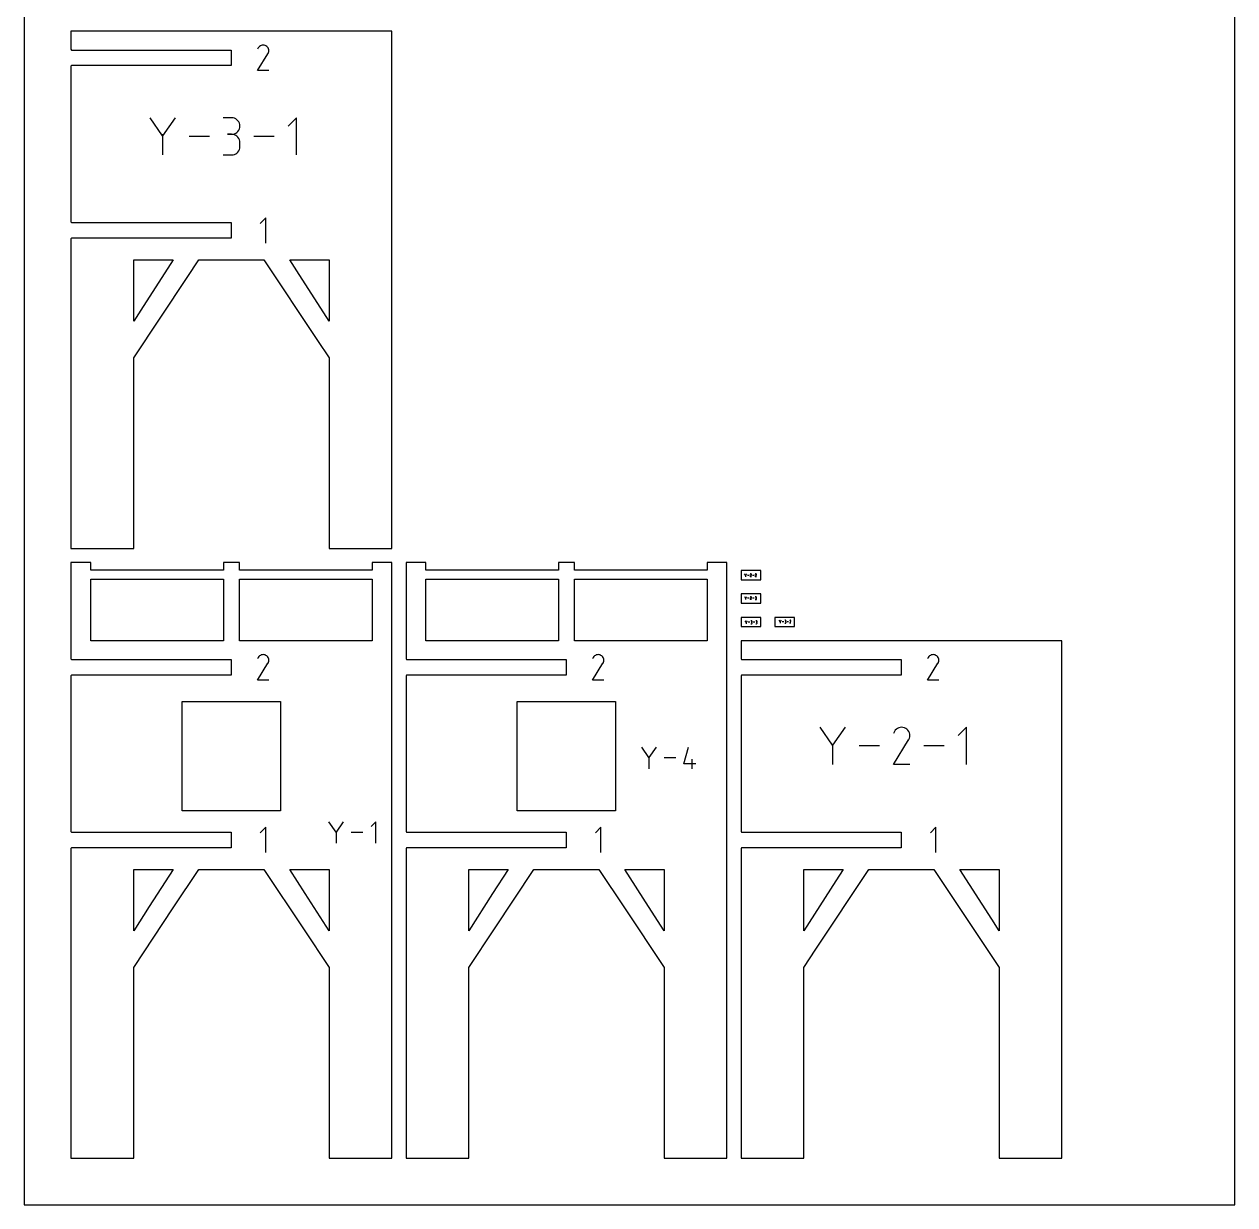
# Model space of a CAD drawing. Extents: x 0 to 305, y 0 to 610.
# Drawn here: x 0 to 305, y 0 to 297.5 of the extents above; entities that cross this region are included whole.
import ezdxf

# ---------------------------------------------------------------- set-up
doc = ezdxf.new("R2010")
doc.units = 0

msp = doc.modelspace()

# ---------------------------------------------------------------- linework, layer by layer
at = {"layer": 'annotation', "color": 1}
for p, q in [((58.779614, 285.797225), (61.406079, 290.025496)), ((58.970258, 291.485624), (58.783628, 291.127615)), ((59.118364, 291.69564), (58.970258, 291.485624)), ((59.296058, 291.870955), (59.118364, 291.69564)), ((59.497935, 292.010164), (59.296058, 291.870955)), ((59.718592, 292.111864), (59.497935, 292.010164)), ((59.952624, 292.174651), (59.718592, 292.111864)), ((60.194627, 292.197121), (59.952624, 292.174651)), ((60.439197, 292.17787), (60.194627, 292.197121)), ((60.680929, 292.115494), (60.439197, 292.17787)), ((60.914419, 292.008589), (60.680929, 292.115494)), ((61.123251, 291.860298), (60.914419, 292.008589)), ((60.914419, 292.008589), (60.914419, 292.008589)), ((61.297858, 291.68235), (61.123251, 291.860298)), ((61.436686, 291.480198), (61.297858, 291.68235)), ((61.406079, 290.025496), (61.409219, 290.029381)), ((61.406079, 290.025496), (61.406079, 290.025496)), ((61.409219, 290.029381), (61.41223, 290.033299)), ((61.41223, 290.033299), (61.415131, 290.037284)), ((61.415131, 290.037284), (61.417944, 290.041367)), ((61.417944, 290.041367), (61.420688, 290.045583)), ((61.420688, 290.045583), (61.423382, 290.049963)), ((61.423382, 290.049963), (61.426046, 290.054542)), ((61.426046, 290.054542), (61.4287, 290.059353)), ((61.4287, 290.059353), (61.431364, 290.064427)), ((61.431364, 290.064427), (61.53981, 290.29727)), ((61.431364, 290.064427), (61.431364, 290.064427)), ((61.538183, 291.259297), (61.436686, 291.480198)), ((61.600796, 291.025099), (61.538183, 291.259297)), ((61.53981, 290.29727), (61.603163, 290.538632)), ((61.622974, 290.78306), (61.600796, 291.025099)), ((61.603163, 290.538632), (61.622974, 290.78306)), ((61.622007, 285.797225), (58.779614, 285.797225)), ((34.870547, 269.366019), (31.740841, 273.892001)), ((37.999665, 273.892001), (34.870547, 269.366019)), ((52.250743, 273.880822), (50.167214, 273.880822)), ((52.625471, 273.847187), (52.250743, 273.880822)), ((52.978076, 273.750256), (52.625471, 273.847187)), ((53.302696, 273.595992), (52.978076, 273.750256)), ((53.593463, 273.390355), (53.302696, 273.595992)), ((53.844515, 273.139307), (53.593463, 273.390355)), ((54.049987, 272.848809), (53.844515, 273.139307)), ((54.204013, 272.524824), (54.049987, 272.848809)), ((54.30073, 272.173312), (54.204013, 272.524824)), ((54.334272, 271.800235), (54.30073, 272.173312)), ((54.30073, 271.425406), (54.334272, 271.800235)), ((54.334272, 271.800235), (54.334272, 271.800235)), ((68.587704, 273.891707), (66.501821, 271.805236)), ((68.587704, 264.509061), (68.587704, 273.891707)), ((34.870547, 269.730239), (34.870547, 264.508767)), ((46.649605, 269.200384), (41.519334, 269.200384)), ((52.250743, 269.713764), (51.207508, 269.713764)), ((51.207508, 269.713764), (52.250743, 269.713764)), ((52.250743, 269.713764), (52.625471, 269.747407)), ((52.625471, 269.680129), (52.250743, 269.713764)), ((52.250743, 269.713764), (52.250743, 269.713764)), ((52.625471, 269.747407), (52.978076, 269.844394)), ((52.978076, 269.583199), (52.625471, 269.680129)), ((52.978076, 269.844394), (53.302696, 269.998812)), ((53.302696, 269.428934), (52.978076, 269.583199)), ((53.302696, 269.998812), (53.593463, 270.204747)), ((53.593463, 269.223297), (53.302696, 269.428934)), ((53.593463, 270.204747), (53.844515, 270.456288)), ((53.844515, 268.972249), (53.593463, 269.223297)), ((53.844515, 270.456288), (54.049987, 270.74752)), ((54.049987, 268.681752), (53.844515, 268.972249)), ((54.049987, 270.74752), (54.204013, 271.07253)), ((54.204013, 268.357766), (54.049987, 268.681752)), ((54.204013, 271.07253), (54.30073, 271.425406)), ((62.983917, 269.200384), (57.853647, 269.200384)), ((53.844515, 265.250628), (54.049987, 265.541106)), ((54.049987, 265.541106), (54.204013, 265.865115)), ((54.30073, 268.006254), (54.204013, 268.357766)), ((54.204013, 265.865115), (54.30073, 266.21671)), ((54.334272, 267.633177), (54.30073, 268.006254)), ((54.30073, 266.21671), (54.334272, 266.589942)), ((54.334272, 266.589942), (54.334272, 267.633177)), ((54.334272, 267.633177), (54.334272, 267.633177)), ((50.167214, 264.509355), (52.250743, 264.509355)), ((52.250743, 264.509355), (52.625471, 264.542971)), ((52.250743, 264.509355), (52.250743, 264.509355)), ((52.625471, 264.542971), (52.978076, 264.639853)), ((52.978076, 264.639853), (53.302696, 264.794054)), ((53.302696, 264.794054), (53.593463, 264.999628)), ((53.593463, 264.999628), (53.844515, 265.250628)), ((60.912413, 248.700321), (59.489611, 247.277117)), ((60.912413, 242.300321), (60.912413, 248.700321)), ((181.754371, 158.596536), (181.515759, 158.941601)), ((181.992938, 158.941601), (181.754371, 158.596536)), ((181.754371, 158.624304), (181.754371, 158.226215)), ((182.920657, 158.226231), (183.214223, 158.698834)), ((182.941966, 158.862036), (182.921106, 158.82202)), ((182.95852, 158.88551), (182.941966, 158.862036)), ((182.978381, 158.905105), (182.95852, 158.88551)), ((183.000946, 158.920665), (182.978381, 158.905105)), ((183.025609, 158.932032), (183.000946, 158.920665)), ((183.051767, 158.93905), (183.025609, 158.932032)), ((183.078816, 158.941561), (183.051767, 158.93905)), ((183.106152, 158.939409), (183.078816, 158.941561)), ((183.133171, 158.932438), (183.106152, 158.939409)), ((183.159269, 158.920488), (183.133171, 158.932438)), ((183.182611, 158.903914), (183.159269, 158.920488)), ((183.159269, 158.920488), (183.159269, 158.920488)), ((183.202127, 158.884024), (183.182611, 158.903914)), ((183.217644, 158.861429), (183.202127, 158.884024)), ((183.214223, 158.698834), (183.214574, 158.699268)), ((183.214223, 158.698834), (183.214223, 158.698834)), ((183.214574, 158.699268), (183.21491, 158.699706)), ((183.21491, 158.699706), (183.215235, 158.700152)), ((183.215235, 158.700152), (183.215549, 158.700608)), ((183.215549, 158.700608), (183.215856, 158.701079)), ((183.215856, 158.701079), (183.216157, 158.701569)), ((183.216157, 158.701569), (183.216455, 158.702081)), ((183.216455, 158.702081), (183.216751, 158.702618)), ((183.216751, 158.702618), (183.217049, 158.703185)), ((183.217049, 158.703185), (183.22917, 158.729211)), ((183.217049, 158.703185), (183.217049, 158.703185)), ((183.228988, 158.836739), (183.217644, 158.861429)), ((183.235987, 158.810562), (183.228988, 158.836739)), ((183.22917, 158.729211), (183.236251, 158.756188)), ((183.238466, 158.783509), (183.235987, 158.810562)), ((183.236251, 158.756188), (183.238466, 158.783509)), ((184.166109, 158.226231), (184.459674, 158.698834)), ((184.187417, 158.862036), (184.166557, 158.82202)), ((184.203971, 158.88551), (184.187417, 158.862036)), ((184.223832, 158.905105), (184.203971, 158.88551)), ((184.246397, 158.920665), (184.223832, 158.905105)), ((184.27106, 158.932032), (184.246397, 158.920665)), ((184.297218, 158.93905), (184.27106, 158.932032)), ((184.324268, 158.941561), (184.297218, 158.93905)), ((184.351604, 158.939409), (184.324268, 158.941561)), ((184.378623, 158.932438), (184.351604, 158.939409)), ((184.40472, 158.920488), (184.378623, 158.932438)), ((184.428062, 158.903914), (184.40472, 158.920488)), ((184.40472, 158.920488), (184.40472, 158.920488)), ((184.447578, 158.884024), (184.428062, 158.903914)), ((184.463095, 158.861429), (184.447578, 158.884024)), ((184.459674, 158.698834), (184.460025, 158.699268)), ((184.459674, 158.698834), (184.459674, 158.698834)), ((184.460025, 158.699268), (184.460362, 158.699706)), ((184.460362, 158.699706), (184.460686, 158.700152)), ((184.460686, 158.700152), (184.461, 158.700608)), ((184.461, 158.700608), (184.461307, 158.701079)), ((184.461307, 158.701079), (184.461608, 158.701569)), ((184.461608, 158.701569), (184.461906, 158.702081)), ((184.461906, 158.702081), (184.462202, 158.702618)), ((184.462202, 158.702618), (184.4625, 158.703185)), ((184.4625, 158.703185), (184.474622, 158.729211)), ((184.4625, 158.703185), (184.4625, 158.703185)), ((184.47444, 158.836739), (184.463095, 158.861429)), ((184.481438, 158.810562), (184.47444, 158.836739)), ((184.474622, 158.729211), (184.481703, 158.756188)), ((184.483917, 158.783509), (184.481438, 158.810562)), ((184.481703, 158.756188), (184.483917, 158.783509)), ((182.652417, 158.583908), (182.261281, 158.583908)), ((183.238358, 158.226231), (182.920657, 158.226231)), ((183.897869, 158.583908), (183.506732, 158.583908)), ((184.483809, 158.226231), (184.166109, 158.226231)), ((181.754427, 152.837764), (181.515815, 153.18283)), ((181.992995, 153.18283), (181.754427, 152.837764)), ((181.754427, 152.865533), (181.754427, 152.467442)), ((182.652475, 152.825136), (182.261338, 152.825136)), ((182.920716, 152.467459), (183.214282, 152.940063)), ((182.942024, 153.103265), (182.921164, 153.063249)), ((182.958578, 153.126739), (182.942024, 153.103265)), ((182.97844, 153.146334), (182.958578, 153.126739)), ((183.001004, 153.161894), (182.97844, 153.146334)), ((183.025667, 153.173261), (183.001004, 153.161894)), ((183.051826, 153.180279), (183.025667, 153.173261)), ((183.078875, 153.18279), (183.051826, 153.180279)), ((183.106211, 153.180639), (183.078875, 153.18279)), ((183.13323, 153.173667), (183.106211, 153.180639)), ((183.159328, 153.161718), (183.13323, 153.173667)), ((183.182669, 153.145143), (183.159328, 153.161718)), ((183.159328, 153.161718), (183.159328, 153.161718)), ((183.202185, 153.125253), (183.182669, 153.145143)), ((183.217703, 153.102658), (183.202185, 153.125253)), ((183.214282, 152.940063), (183.214633, 152.940497)), ((183.214282, 152.940063), (183.214282, 152.940063)), ((183.214633, 152.940497), (183.214969, 152.940935)), ((183.214969, 152.940935), (183.215293, 152.94138)), ((183.215293, 152.94138), (183.215608, 152.941837)), ((183.215608, 152.941837), (183.215914, 152.942308)), ((183.215914, 152.942308), (183.216216, 152.942797)), ((183.216216, 152.942797), (183.216513, 152.943309)), ((183.216513, 152.943309), (183.21681, 152.943847)), ((183.21681, 152.943847), (183.217108, 152.944414)), ((183.217108, 152.944414), (183.229229, 152.97044)), ((183.217108, 152.944414), (183.217108, 152.944414)), ((183.229047, 153.077967), (183.217703, 153.102658)), ((183.236046, 153.051791), (183.229047, 153.077967)), ((183.229229, 152.97044), (183.23631, 152.997417)), ((183.238524, 153.024737), (183.236046, 153.051791)), ((183.23631, 152.997417), (183.238524, 153.024737)), ((183.897929, 152.825136), (183.506791, 152.825136)), ((184.324965, 153.181978), (184.166115, 153.181978)), ((184.324965, 152.864277), (184.245428, 152.864277)), ((184.245428, 152.864277), (184.324965, 152.864277)), ((184.353535, 153.179413), (184.324965, 153.181978)), ((184.324965, 152.864277), (184.353535, 152.866842)), ((184.353535, 152.861713), (184.324965, 152.864277)), ((184.324965, 152.864277), (184.324965, 152.864277)), ((184.380418, 153.172023), (184.353535, 153.179413)), ((184.353535, 152.866842), (184.380418, 152.874236)), ((184.380418, 152.854322), (184.353535, 152.861713)), ((184.405167, 153.160262), (184.380418, 153.172023)), ((184.380418, 152.874236), (184.405167, 152.886009)), ((184.405167, 152.842561), (184.380418, 152.854322)), ((184.427336, 153.144584), (184.405167, 153.160262)), ((184.405167, 152.886009), (184.427336, 152.90171)), ((184.427336, 152.826883), (184.405167, 152.842561)), ((184.405167, 152.489193), (184.427336, 152.504866)), ((184.446476, 153.125444), (184.427336, 153.144584)), ((184.427336, 152.90171), (184.446476, 152.920888)), ((184.446476, 152.807743), (184.427336, 152.826883)), ((184.427336, 152.504866), (184.446476, 152.524003)), ((184.462142, 153.103296), (184.446476, 153.125444)), ((184.446476, 152.920888), (184.462142, 152.943092)), ((184.462142, 152.785595), (184.446476, 152.807743)), ((184.446476, 152.524003), (184.462142, 152.546149)), ((184.473885, 153.078595), (184.462142, 153.103296)), ((184.462142, 152.943092), (184.473885, 152.967871)), ((184.473885, 152.760894), (184.462142, 152.785595)), ((184.462142, 152.546149), (184.473885, 152.570852)), ((184.481259, 153.051795), (184.473885, 153.078595)), ((184.473885, 152.967871), (184.481259, 152.994774)), ((184.481259, 152.734095), (184.473885, 152.760894)), ((184.473885, 152.570852), (184.481259, 152.597658)), ((184.483816, 153.023352), (184.481259, 153.051795)), ((184.481259, 152.994774), (184.483816, 153.023352)), ((184.483816, 152.705651), (184.481259, 152.734095)), ((184.481259, 152.597658), (184.483816, 152.626113)), ((184.483816, 153.023352), (184.483816, 153.023352)), ((184.483816, 152.626113), (184.483816, 152.705651)), ((184.483816, 152.705651), (184.483816, 152.705651)), ((183.238416, 152.467459), (182.920716, 152.467459)), ((184.166115, 152.467487), (184.324965, 152.467487)), ((184.324965, 152.467487), (184.353535, 152.47005)), ((184.324965, 152.467487), (184.324965, 152.467487)), ((184.353535, 152.47005), (184.380418, 152.477436)), ((184.380418, 152.477436), (184.405167, 152.489193)), ((181.909721, 146.768514), (181.671108, 147.11358)), ((182.148288, 147.11358), (181.909721, 146.768514)), ((181.909721, 146.796283), (181.909721, 146.398192)), ((182.807769, 146.755886), (182.416631, 146.755886)), ((183.234805, 147.112728), (183.075955, 147.112728)), ((183.234805, 146.795027), (183.155268, 146.795027)), ((183.155268, 146.795027), (183.234805, 146.795027)), ((183.263375, 147.110163), (183.234805, 147.112728)), ((183.234805, 146.795027), (183.263375, 146.797592)), ((183.263375, 146.792462), (183.234805, 146.795027)), ((183.234805, 146.795027), (183.234805, 146.795027)), ((183.234805, 146.398237), (183.263375, 146.4008)), ((183.290258, 147.102773), (183.263375, 147.110163)), ((183.263375, 146.797592), (183.290258, 146.804986)), ((183.290258, 146.785072), (183.263375, 146.792462)), ((183.263375, 146.4008), (183.290258, 146.408186)), ((183.315007, 147.091012), (183.290258, 147.102773)), ((183.290258, 146.804986), (183.315007, 146.816759)), ((183.315007, 146.773311), (183.290258, 146.785072)), ((183.290258, 146.408186), (183.315007, 146.419943)), ((183.337176, 147.075334), (183.315007, 147.091012)), ((183.315007, 146.816759), (183.337176, 146.83246)), ((183.337176, 146.757633), (183.315007, 146.773311)), ((183.315007, 146.419943), (183.337176, 146.435616)), ((183.356316, 147.056194), (183.337176, 147.075334)), ((183.337176, 146.83246), (183.356316, 146.851638)), ((183.356316, 146.738493), (183.337176, 146.757633)), ((183.337176, 146.435616), (183.356316, 146.454753)), ((183.371982, 147.034046), (183.356316, 147.056194)), ((183.356316, 146.851638), (183.371982, 146.873841)), ((183.371982, 146.716345), (183.356316, 146.738493)), ((183.356316, 146.454753), (183.371982, 146.476899)), ((183.383725, 147.009345), (183.371982, 147.034046)), ((183.371982, 146.873841), (183.383725, 146.898621)), ((183.383725, 146.691644), (183.371982, 146.716345)), ((183.371982, 146.476899), (183.383725, 146.501602)), ((183.391099, 146.982545), (183.383725, 147.009345)), ((183.383725, 146.898621), (183.391099, 146.925524)), ((183.391099, 146.664844), (183.383725, 146.691644)), ((183.383725, 146.501602), (183.391099, 146.528408)), ((183.393656, 146.954102), (183.391099, 146.982545)), ((183.391099, 146.925524), (183.393656, 146.954102)), ((183.393656, 146.636401), (183.391099, 146.664844)), ((183.391099, 146.528408), (183.393656, 146.556863)), ((183.393656, 146.954102), (183.393656, 146.954102)), ((183.393656, 146.556863), (183.393656, 146.636401)), ((183.393656, 146.636401), (183.393656, 146.636401)), ((184.053114, 146.755886), (183.661977, 146.755886)), ((184.480151, 147.112728), (184.3213, 147.112728)), ((184.480151, 146.795027), (184.400614, 146.795027)), ((184.400614, 146.795027), (184.480151, 146.795027)), ((184.508721, 147.110163), (184.480151, 147.112728)), ((184.480151, 146.795027), (184.508721, 146.797592)), ((184.508721, 146.792462), (184.480151, 146.795027)), ((184.480151, 146.795027), (184.480151, 146.795027)), ((184.480151, 146.398237), (184.508721, 146.4008)), ((184.535604, 147.102773), (184.508721, 147.110163)), ((184.508721, 146.797592), (184.535604, 146.804986)), ((184.535604, 146.785072), (184.508721, 146.792462)), ((184.508721, 146.4008), (184.535604, 146.408186)), ((184.560353, 147.091012), (184.535604, 147.102773)), ((184.535604, 146.804986), (184.560353, 146.816759)), ((184.560353, 146.773311), (184.535604, 146.785072)), ((184.535604, 146.408186), (184.560353, 146.419943)), ((184.582521, 147.075334), (184.560353, 147.091012)), ((184.560353, 146.816759), (184.582521, 146.83246)), ((184.582521, 146.757633), (184.560353, 146.773311)), ((184.560353, 146.419943), (184.582521, 146.435616)), ((184.601662, 147.056194), (184.582521, 147.075334)), ((184.582521, 146.83246), (184.601662, 146.851638)), ((184.601662, 146.738493), (184.582521, 146.757633)), ((184.582521, 146.435616), (184.601662, 146.454753)), ((184.617327, 147.034046), (184.601662, 147.056194)), ((184.601662, 146.851638), (184.617327, 146.873841)), ((184.617327, 146.716345), (184.601662, 146.738493)), ((184.601662, 146.454753), (184.617327, 146.476899)), ((184.62907, 147.009345), (184.617327, 147.034046)), ((184.617327, 146.873841), (184.62907, 146.898621)), ((184.62907, 146.691644), (184.617327, 146.716345)), ((184.617327, 146.476899), (184.62907, 146.501602)), ((184.636444, 146.982545), (184.62907, 147.009345)), ((184.62907, 146.898621), (184.636444, 146.925524)), ((184.636444, 146.664844), (184.62907, 146.691644)), ((184.62907, 146.501602), (184.636444, 146.528408)), ((184.639001, 146.954102), (184.636444, 146.982545)), ((184.636444, 146.925524), (184.639001, 146.954102)), ((184.639001, 146.636401), (184.636444, 146.664844)), ((184.636444, 146.528408), (184.639001, 146.556863)), ((184.639001, 146.954102), (184.639001, 146.954102)), ((184.639001, 146.556863), (184.639001, 146.636401)), ((184.639001, 146.636401), (184.639001, 146.636401)), ((190.451827, 146.923754), (190.213216, 147.268819)), ((190.690394, 147.268819), (190.451827, 146.923754)), ((190.451827, 146.951522), (190.451827, 146.553432)), ((191.349874, 146.911125), (190.958737, 146.911125)), ((191.77691, 147.267966), (191.61806, 147.267966)), ((191.61806, 146.553477), (191.77691, 146.553477)), ((191.77691, 146.950266), (191.697372, 146.950266)), ((191.697372, 146.950266), (191.77691, 146.950266)), ((191.805479, 147.265402), (191.77691, 147.267966)), ((191.77691, 146.950266), (191.805479, 146.952831)), ((191.805479, 146.947702), (191.77691, 146.950266)), ((191.77691, 146.950266), (191.77691, 146.950266)), ((191.77691, 146.553477), (191.805479, 146.55604)), ((191.77691, 146.553477), (191.77691, 146.553477)), ((191.832362, 147.258012), (191.805479, 147.265402)), ((191.805479, 146.952831), (191.832362, 146.960225)), ((191.832362, 146.940312), (191.805479, 146.947702)), ((191.805479, 146.55604), (191.832362, 146.563426)), ((191.857112, 147.246251), (191.832362, 147.258012)), ((191.832362, 146.960225), (191.857112, 146.971998)), ((191.857112, 146.92855), (191.832362, 146.940312)), ((191.832362, 146.563426), (191.857112, 146.575183)), ((191.87928, 147.230573), (191.857112, 147.246251)), ((191.857112, 146.971998), (191.87928, 146.987699)), ((191.87928, 146.912872), (191.857112, 146.92855)), ((191.857112, 146.575183), (191.87928, 146.590856)), ((191.89842, 147.211433), (191.87928, 147.230573)), ((191.87928, 146.987699), (191.89842, 147.006877)), ((191.89842, 146.893732), (191.87928, 146.912872)), ((191.87928, 146.590856), (191.89842, 146.609992)), ((191.914086, 147.189285), (191.89842, 147.211433)), ((191.89842, 147.006877), (191.914086, 147.02908)), ((191.914086, 146.871584), (191.89842, 146.893732)), ((191.89842, 146.609992), (191.914086, 146.632139)), ((191.925829, 147.164584), (191.914086, 147.189285)), ((191.914086, 147.02908), (191.925829, 147.05386)), ((191.925829, 146.846883), (191.914086, 146.871584)), ((191.914086, 146.632139), (191.925829, 146.656841)), ((191.933203, 147.137784), (191.925829, 147.164584)), ((191.925829, 147.05386), (191.933203, 147.080763)), ((191.933203, 146.820084), (191.925829, 146.846883)), ((191.925829, 146.656841), (191.933203, 146.683647)), ((191.93576, 147.10934), (191.933203, 147.137784)), ((191.933203, 147.080763), (191.93576, 147.10934)), ((191.93576, 146.79164), (191.933203, 146.820084)), ((191.933203, 146.683647), (191.93576, 146.712103)), ((191.93576, 147.10934), (191.93576, 147.10934)), ((191.93576, 146.712103), (191.93576, 146.79164)), ((191.93576, 146.79164), (191.93576, 146.79164)), ((192.595217, 146.911125), (192.20408, 146.911125)), ((192.863457, 146.553449), (193.157022, 147.026052)), ((193.181157, 146.553449), (192.863457, 146.553449)), ((192.884765, 147.189253), (192.863905, 147.149238)), ((192.90132, 147.212727), (192.884765, 147.189253)), ((192.921181, 147.232322), (192.90132, 147.212727)), ((192.943745, 147.247882), (192.921181, 147.232322)), ((192.968408, 147.259249), (192.943745, 147.247882)), ((192.994567, 147.266267), (192.968408, 147.259249)), ((193.021616, 147.268779), (192.994567, 147.266267)), ((193.048952, 147.266627), (193.021616, 147.268779)), ((193.075971, 147.259655), (193.048952, 147.266627)), ((193.102069, 147.247706), (193.075971, 147.259655)), ((193.12541, 147.231131), (193.102069, 147.247706)), ((193.102069, 147.247706), (193.102069, 147.247706)), ((193.144926, 147.211242), (193.12541, 147.231131)), ((193.160443, 147.188647), (193.144926, 147.211242)), ((193.157022, 147.026052), (193.157373, 147.026486)), ((193.157022, 147.026052), (193.157022, 147.026052)), ((193.157373, 147.026486), (193.15771, 147.026924)), ((193.15771, 147.026924), (193.158034, 147.027369)), ((193.158034, 147.027369), (193.158349, 147.027826)), ((193.158349, 147.027826), (193.158655, 147.028297)), ((193.158655, 147.028297), (193.158956, 147.028786)), ((193.158956, 147.028786), (193.159254, 147.029298)), ((193.159254, 147.029298), (193.159551, 147.029836)), ((193.159551, 147.029836), (193.159849, 147.030403)), ((193.159849, 147.030403), (193.17197, 147.056428)), ((193.159849, 147.030403), (193.159849, 147.030403)), ((193.171788, 147.163956), (193.160443, 147.188647)), ((193.178786, 147.137779), (193.171788, 147.163956)), ((193.17197, 147.056428), (193.179051, 147.083406)), ((193.181265, 147.110726), (193.178786, 147.137779)), ((193.179051, 147.083406), (193.181265, 147.110726)), ((183.075955, 146.398237), (183.234805, 146.398237)), ((183.234805, 146.398237), (183.234805, 146.398237)), ((184.3213, 146.398237), (184.480151, 146.398237)), ((184.480151, 146.398237), (184.480151, 146.398237)), ((58.970258, 137.910616), (58.783628, 137.552608)), ((59.118364, 138.120633), (58.970258, 137.910616)), ((59.296058, 138.295947), (59.118364, 138.120633)), ((59.497935, 138.435157), (59.296058, 138.295947)), ((59.718592, 138.536857), (59.497935, 138.435157)), ((59.952624, 138.599644), (59.718592, 138.536857)), ((60.194627, 138.622114), (59.952624, 138.599644)), ((60.439197, 138.602863), (60.194627, 138.622114)), ((60.680929, 138.540486), (60.439197, 138.602863)), ((60.914419, 138.433581), (60.680929, 138.540486)), ((61.123251, 138.28529), (60.914419, 138.433581)), ((60.914419, 138.433581), (60.914419, 138.433581)), ((61.297858, 138.107342), (61.123251, 138.28529)), ((61.436686, 137.90519), (61.297858, 138.107342)), ((61.538183, 137.684289), (61.436686, 137.90519)), ((61.600796, 137.450092), (61.538183, 137.684289)), ((61.622974, 137.208052), (61.600796, 137.450092)), ((143.373485, 137.910616), (143.186855, 137.552608)), ((143.521591, 138.120633), (143.373485, 137.910616)), ((143.699285, 138.295947), (143.521591, 138.120633)), ((143.901162, 138.435157), (143.699285, 138.295947)), ((144.121819, 138.536857), (143.901162, 138.435157)), ((144.355851, 138.599644), (144.121819, 138.536857)), ((144.597854, 138.622114), (144.355851, 138.599644)), ((144.842424, 138.602863), (144.597854, 138.622114)), ((145.084156, 138.540486), (144.842424, 138.602863)), ((145.317647, 138.433581), (145.084156, 138.540486)), ((145.526479, 138.28529), (145.317647, 138.433581)), ((145.317647, 138.433581), (145.317647, 138.433581)), ((145.701085, 138.107342), (145.526479, 138.28529)), ((145.839913, 137.90519), (145.701085, 138.107342)), ((145.94141, 137.684289), (145.839913, 137.90519)), ((146.004024, 137.450092), (145.94141, 137.684289)), ((146.026201, 137.208052), (146.004024, 137.450092)), ((227.776712, 137.910616), (227.590083, 137.552608)), ((227.924818, 138.120633), (227.776712, 137.910616)), ((228.102512, 138.295947), (227.924818, 138.120633)), ((228.30439, 138.435157), (228.102512, 138.295947)), ((228.525047, 138.536857), (228.30439, 138.435157)), ((228.759079, 138.599644), (228.525047, 138.536857)), ((229.001082, 138.622114), (228.759079, 138.599644)), ((229.245651, 138.602863), (229.001082, 138.622114)), ((229.487384, 138.540486), (229.245651, 138.602863)), ((229.720874, 138.433581), (229.487384, 138.540486)), ((229.929706, 138.28529), (229.720874, 138.433581)), ((229.720874, 138.433581), (229.720874, 138.433581)), ((230.104312, 138.107342), (229.929706, 138.28529)), ((230.24314, 137.90519), (230.104312, 138.107342)), ((230.344637, 137.684289), (230.24314, 137.90519)), ((230.407251, 137.450092), (230.344637, 137.684289)), ((230.429428, 137.208052), (230.407251, 137.450092)), ((58.779614, 132.222218), (61.406079, 136.450488)), ((61.406079, 136.450488), (61.409219, 136.454374)), ((61.406079, 136.450488), (61.406079, 136.450488)), ((61.409219, 136.454374), (61.412229, 136.458292)), ((61.412229, 136.458292), (61.415131, 136.462276)), ((61.415131, 136.462276), (61.417944, 136.46636)), ((61.417944, 136.46636), (61.420688, 136.470575)), ((61.420688, 136.470575), (61.423382, 136.474956)), ((61.423382, 136.474956), (61.426046, 136.479535)), ((61.426046, 136.479535), (61.4287, 136.484345)), ((61.4287, 136.484345), (61.431364, 136.48942)), ((61.431364, 136.48942), (61.53981, 136.722263)), ((61.431364, 136.48942), (61.431364, 136.48942)), ((61.53981, 136.722263), (61.603163, 136.963625)), ((61.603163, 136.963625), (61.622974, 137.208052)), ((143.182842, 132.222218), (145.809306, 136.450488)), ((145.809306, 136.450488), (145.812446, 136.454374)), ((145.809306, 136.450488), (145.809306, 136.450488)), ((145.812446, 136.454374), (145.815457, 136.458292)), ((145.815457, 136.458292), (145.818359, 136.462276)), ((145.818359, 136.462276), (145.821172, 136.46636)), ((145.821172, 136.46636), (145.823915, 136.470575)), ((145.823915, 136.470575), (145.826609, 136.474956)), ((145.826609, 136.474956), (145.829273, 136.479535)), ((145.829273, 136.479535), (145.831927, 136.484345)), ((145.831927, 136.484345), (145.834591, 136.48942)), ((145.834591, 136.48942), (145.943037, 136.722263)), ((145.834591, 136.48942), (145.834591, 136.48942)), ((145.943037, 136.722263), (146.00639, 136.963625)), ((146.00639, 136.963625), (146.026201, 137.208052)), ((227.586069, 132.222218), (230.212533, 136.450488)), ((230.212533, 136.450488), (230.215673, 136.454374)), ((230.212533, 136.450488), (230.212533, 136.450488)), ((230.215673, 136.454374), (230.218684, 136.458292)), ((230.218684, 136.458292), (230.221586, 136.462276)), ((230.221586, 136.462276), (230.224399, 136.46636)), ((230.224399, 136.46636), (230.227142, 136.470575)), ((230.227142, 136.470575), (230.229836, 136.474956)), ((230.229836, 136.474956), (230.2325, 136.479535)), ((230.2325, 136.479535), (230.235154, 136.484345)), ((230.235154, 136.484345), (230.237819, 136.48942)), ((230.237819, 136.48942), (230.346265, 136.722263)), ((230.237819, 136.48942), (230.237819, 136.48942)), ((230.346265, 136.722263), (230.409617, 136.963625)), ((230.409617, 136.963625), (230.429428, 137.208052)), ((61.622007, 132.222218), (58.779614, 132.222218)), ((146.025235, 132.222218), (143.182842, 132.222218)), ((230.428462, 132.222218), (227.586069, 132.222218)), ((203.676294, 115.791011), (200.546587, 120.316994)), ((206.805411, 120.316994), (203.676294, 115.791011)), ((219.25316, 119.273388), (218.979553, 118.748534)), ((219.470288, 119.58128), (219.25316, 119.273388)), ((219.730794, 119.838298), (219.470288, 119.58128)), ((220.026755, 120.042385), (219.730794, 119.838298)), ((220.350246, 120.191481), (220.026755, 120.042385)), ((220.693346, 120.283529), (220.350246, 120.191481)), ((221.048132, 120.316471), (220.693346, 120.283529)), ((221.406681, 120.288248), (221.048132, 120.316471)), ((221.761069, 120.196802), (221.406681, 120.288248)), ((222.103375, 120.040075), (221.761069, 120.196802)), ((222.409531, 119.822675), (222.103375, 120.040075)), ((222.103375, 120.040075), (222.103375, 120.040075)), ((222.665511, 119.561796), (222.409531, 119.822675)), ((222.869038, 119.265434), (222.665511, 119.561796)), ((223.017836, 118.941584), (222.869038, 119.265434)), ((237.394866, 120.3167), (235.308984, 118.230229)), ((237.394866, 110.934053), (237.394866, 120.3167)), ((203.676294, 116.155232), (203.676294, 110.933759)), ((218.973669, 110.933977), (222.824167, 117.132784)), ((222.824167, 117.132784), (222.82877, 117.13848)), ((222.824167, 117.132784), (222.824167, 117.132784)), ((222.82877, 117.13848), (222.833184, 117.144225)), ((222.833184, 117.144225), (222.837438, 117.150066)), ((222.837438, 117.150066), (222.841562, 117.156052)), ((222.841562, 117.156052), (222.845584, 117.162233)), ((222.845584, 117.162233), (222.849533, 117.168655)), ((222.849533, 117.168655), (222.853439, 117.175368)), ((222.853439, 117.175368), (222.85733, 117.18242)), ((222.85733, 117.18242), (222.861236, 117.189859)), ((222.861236, 117.189859), (223.020222, 117.531216)), ((222.861236, 117.189859), (222.861236, 117.189859)), ((223.10963, 118.598242), (223.017836, 118.941584)), ((223.020222, 117.531216), (223.113099, 117.885062)), ((223.142143, 118.243402), (223.10963, 118.598242)), ((223.113099, 117.885062), (223.142143, 118.243402)), ((157.387007, 112.666671), (155.585585, 115.271773)), ((159.18809, 115.271773), (157.387007, 112.666671)), ((157.387007, 112.876312), (157.387007, 109.870894)), ((166.191587, 111.071672), (167.389149, 115.271603)), ((215.455351, 115.625377), (210.325081, 115.625377)), ((231.79108, 115.625377), (226.66081, 115.625377)), ((164.166893, 112.571333), (161.21397, 112.571333)), ((169.190232, 111.071672), (166.191587, 111.071672)), ((168.291384, 109.871063), (168.291384, 112.269572)), ((223.140727, 110.933977), (218.973669, 110.933977)), ((60.912413, 95.125313), (59.489611, 93.70211)), ((60.912413, 88.725313), (60.912413, 95.125313)), ((78.570766, 93.914795), (76.769344, 96.519897)), ((80.371849, 96.519897), (78.570766, 93.914795)), ((88.576125, 96.519727), (87.375516, 95.318779)), ((88.576125, 91.119187), (88.576125, 96.519727)), ((145.31564, 95.125313), (143.892838, 93.70211)), ((145.31564, 88.725313), (145.31564, 95.125313)), ((229.718867, 95.125313), (228.296065, 93.70211)), ((229.718867, 88.725313), (229.718867, 95.125313)), ((78.570766, 94.124436), (78.570766, 91.119018)), ((85.350652, 93.819457), (82.397729, 93.819457))]:
    msp.add_line(p, q, dxfattribs=at)
at = {"layer": 'boundary', "color": 5}
for p, q in [((12.674504, 295.664008), (11.7875, 295.664008)), ((11.7875, 295.664008), (11.7875, 292.941955)), ((11.7875, 292.941955), (11.7875, 291.147277)), ((16.754654, 295.664008), (12.674504, 295.664008)), ((18.688354, 295.664008), (16.754654, 295.664008)), ((27.583228, 295.664008), (18.688354, 295.664008)), ((29.353897, 295.664008), (27.583228, 295.664008)), ((37.498841, 295.664008), (29.353897, 295.664008)), ((37.916116, 295.664008), (37.498841, 295.664008)), ((39.835549, 295.664008), (37.916116, 295.664008)), ((40.582887, 295.664008), (39.835549, 295.664008)), ((44.020581, 295.664008), (40.582887, 295.664008)), ((45.123217, 295.664008), (44.020581, 295.664008)), ((50.195261, 295.664008), (45.123217, 295.664008)), ((50.911824, 295.664008), (50.195261, 295.664008)), ((54.207958, 295.664008), (50.911824, 295.664008)), ((55.310594, 295.664008), (54.207958, 295.664008)), ((60.382638, 295.664008), (55.310594, 295.664008)), ((61.129975, 295.664008), (60.382638, 295.664008)), ((64.56767, 295.664008), (61.129975, 295.664008)), ((64.984946, 295.664008), (64.56767, 295.664008)), ((66.90438, 295.664008), (64.984946, 295.664008)), ((68.675049, 295.664008), (66.90438, 295.664008)), ((76.81999, 295.664008), (68.675049, 295.664008)), ((78.75369, 295.664008), (76.81999, 295.664008)), ((87.648564, 295.664008), (78.75369, 295.664008)), ((88.53557, 295.664008), (87.648564, 295.664008)), ((92.615727, 295.664008), (88.53557, 295.664008)), ((92.615727, 283.142772), (92.615727, 295.664008)), ((11.7875, 291.147277), (11.9325, 290.947277)), ((11.9325, 290.947277), (52.151614, 290.947277)), ((52.151614, 290.947277), (52.151614, 287.047277)), ((11.9325, 287.047277), (11.7875, 286.847277)), ((11.7875, 286.847277), (11.7875, 280.420719)), ((52.151614, 287.047277), (11.9325, 287.047277)), ((92.615727, 280.420719), (92.615727, 283.142772)), ((11.7875, 280.420719), (11.7875, 275.490777)), ((92.615727, 257.74336), (92.615727, 280.420719)), ((11.7875, 275.490777), (11.7875, 252.813419)), ((92.615727, 252.813419), (92.615727, 257.74336)), ((11.7875, 252.813419), (11.7875, 250.182104)), ((11.7875, 250.182104), (11.7875, 247.650321)), ((92.615727, 240.70957), (92.615727, 252.813419)), ((11.7875, 247.650321), (11.9325, 247.450321)), ((11.9325, 247.450321), (52.151614, 247.450321)), ((52.151614, 247.450321), (52.151614, 243.550321)), ((11.9325, 243.550321), (11.7875, 243.350321)), ((11.7875, 243.350321), (11.7875, 238.078255)), ((52.151614, 243.550321), (11.9325, 243.550321)), ((11.7875, 238.078255), (11.7875, 235.320553)), ((41.085299, 233.665112), (44.020581, 238.078256)), ((44.020581, 238.078256), (49.092625, 238.078256)), ((49.092625, 238.078256), (50.195261, 238.078256)), ((50.195261, 238.078256), (53.491395, 238.078256)), ((53.491395, 238.078256), (54.207958, 238.078255)), ((54.207958, 238.078255), (59.280001, 238.078255)), ((59.280001, 238.078255), (60.382638, 238.078255)), ((60.382638, 238.078255), (73.884709, 217.778136)), ((92.615727, 238.078255), (92.615727, 240.70957)), ((92.615727, 225.393031), (92.615727, 238.078255)), ((11.7875, 235.320553), (11.7875, 222.635322)), ((27.583228, 213.364989), (41.085299, 233.665112)), ((92.615727, 222.635327), (92.615727, 225.393031)), ((11.7875, 222.635322), (11.7875, 221.8076)), ((11.7875, 221.8076), (11.7875, 218.000148)), ((92.615727, 218.827883), (92.615727, 222.635327)), ((11.7875, 218.000148), (11.7875, 217.17243)), ((11.7875, 217.17243), (11.7875, 213.364989)), ((73.884709, 217.778136), (76.81999, 213.364995)), ((92.615727, 218.000163), (92.615727, 218.827883)), ((92.615727, 214.192712), (92.615727, 218.000163)), ((92.615727, 213.364995), (92.615727, 214.192712)), ((11.7875, 213.364989), (11.7875, 204.793001)), ((27.583228, 173.934495), (27.583228, 213.364989)), ((76.81999, 213.364995), (76.819991, 204.793006)), ((92.615727, 173.934496), (92.615727, 213.364995)), ((11.7875, 204.793001), (11.7875, 165.362508)), ((76.819991, 204.793006), (76.819991, 165.362508)), ((27.583228, 165.362507), (27.583228, 173.934495)), ((92.615727, 165.362507), (92.615727, 173.934496)), ((11.7875, 165.362508), (15.86765, 165.362508)), ((15.86765, 165.362508), (16.754654, 165.362508)), ((16.754654, 165.362508), (25.649528, 165.362508)), ((25.649528, 165.362508), (27.583228, 165.362507)), ((76.819991, 165.362508), (85.714864, 165.362508)), ((85.714864, 165.362508), (87.648564, 165.362508)), ((87.648564, 165.362508), (91.728722, 165.362508)), ((91.728722, 165.362508), (92.615727, 165.362507)), ((13.741649, 161.787507), (11.7875, 161.787507)), ((11.7875, 161.787507), (11.7875, 161.055888)), ((16.754654, 161.787508), (13.741649, 161.787507)), ((16.754654, 160.65946), (16.754654, 161.787508)), ((51.773913, 161.787507), (50.195261, 161.787507)), ((50.195261, 161.787507), (50.195261, 161.055888)), ((54.207958, 161.787507), (51.773913, 161.787507)), ((54.207958, 160.65946), (54.207958, 161.787507)), ((89.602717, 161.787507), (87.648564, 161.787507)), ((87.648564, 161.787507), (87.648564, 161.055888)), ((92.615727, 161.787507), (89.602717, 161.787507)), ((92.615727, 160.659459), (92.615727, 161.787507)), ((99.203732, 161.787507), (96.190727, 161.787507)), ((96.190727, 161.787507), (96.190727, 160.65946)), ((101.157881, 161.787508), (99.203732, 161.787507)), ((101.157881, 161.055888), (101.157881, 161.787508)), ((134.598497, 161.787507), (134.598496, 160.65946)), ((137.032533, 161.787507), (134.598497, 161.787507)), ((138.611185, 161.787507), (137.032533, 161.787507)), ((138.611185, 161.055888), (138.611185, 161.787507)), ((172.051792, 161.787507), (172.051791, 160.65946)), ((175.064802, 161.787507), (172.051792, 161.787507)), ((177.018955, 161.787507), (175.064802, 161.787507)), ((177.018954, 161.055888), (177.018955, 161.787507)), ((11.7875, 161.055888), (11.7875, 159.92784)), ((11.7875, 159.92784), (11.7875, 159.00764)), ((11.7875, 159.00764), (11.7875, 157.588829)), ((16.754654, 159.92784), (16.754654, 160.65946)), ((29.910665, 159.92784), (16.754654, 159.92784)), ((50.195261, 159.92784), (29.910665, 159.92784)), ((50.195261, 161.055888), (50.195261, 159.92784)), ((54.207958, 159.92784), (54.207958, 160.65946)), ((67.363968, 159.92784), (54.207958, 159.92784)), ((87.648564, 159.92784), (67.363968, 159.92784)), ((87.648564, 161.055888), (87.648564, 159.92784)), ((92.615727, 159.92784), (92.615727, 160.659459)), ((92.615727, 158.50903), (92.615727, 159.92784)), ((96.190727, 160.65946), (96.190727, 159.92784)), ((96.190727, 159.92784), (96.190727, 158.50903)), ((101.157881, 159.92784), (101.157881, 161.055888)), ((121.442485, 159.92784), (101.157881, 159.92784)), ((134.598496, 159.92784), (121.442485, 159.92784)), ((134.598496, 160.65946), (134.598496, 159.92784)), ((138.611185, 159.92784), (138.611185, 161.055888)), ((158.895781, 159.92784), (138.611185, 159.92784)), ((172.051792, 159.92784), (158.895781, 159.92784)), ((172.051791, 160.65946), (172.051792, 159.92784)), ((177.018954, 159.92784), (177.018954, 161.055888)), ((177.018954, 159.00764), (177.018954, 159.92784)), ((177.018955, 157.58883), (177.018954, 159.00764)), ((184.250377, 159.831033), (180.593955, 159.831032)), ((180.593955, 159.831032), (180.593955, 159.213815)), ((180.593955, 159.213815), (180.593955, 157.492022)), ((185.561109, 159.831033), (184.250377, 159.831033)), ((185.561109, 158.10924), (185.561109, 159.831033)), ((11.7875, 157.588829), (11.7875, 151.490976)), ((92.615727, 157.58883), (92.615727, 158.50903)), ((92.615727, 148.186854), (92.615727, 157.58883)), ((96.190727, 158.50903), (96.190728, 157.588829)), ((96.190728, 157.588829), (96.190728, 148.186854)), ((177.018954, 151.490976), (177.018955, 157.58883)), ((180.593955, 157.492022), (181.904687, 157.492022)), ((181.904687, 157.492022), (185.561108, 157.492022)), ((185.561108, 157.492022), (185.561109, 158.10924)), ((184.250383, 153.917022), (180.593955, 153.917022)), ((180.593955, 153.917022), (180.593955, 153.299804)), ((180.593955, 153.299804), (180.593955, 151.578011)), ((185.561118, 153.917022), (184.250383, 153.917022)), ((185.561117, 152.195229), (185.561118, 153.917022)), ((11.7875, 151.490976), (11.7875, 142.089)), ((177.018955, 142.089), (177.018954, 151.490976)), ((180.593955, 151.578011), (181.904689, 151.578011)), ((181.904689, 151.578011), (185.561117, 151.578011)), ((185.561117, 151.578011), (185.561117, 152.195229)), ((92.615727, 142.089), (92.615727, 148.186854)), ((96.190728, 148.186854), (96.190728, 142.089)), ((181.915695, 148.003011), (180.593955, 148.003011)), ((180.593955, 148.003011), (180.593955, 146.286401)), ((185.561118, 148.003011), (181.915695, 148.003011)), ((185.561118, 147.380611), (185.561118, 148.003011)), ((185.561118, 145.664001), (185.561118, 147.380611)), ((190.457856, 148.003011), (189.136118, 148.003011)), ((189.136118, 148.003011), (189.136118, 146.286401)), ((194.103272, 148.003011), (190.457856, 148.003011)), ((194.103272, 147.38061), (194.103272, 148.003011)), ((194.103272, 145.664001), (194.103272, 147.38061)), ((180.593955, 146.286401), (180.593955, 145.664001)), ((180.593955, 145.664001), (184.239377, 145.664001)), ((184.239377, 145.664001), (185.561118, 145.664001)), ((189.136118, 146.286401), (189.136118, 145.664001)), ((189.136118, 145.664001), (192.781533, 145.664001)), ((192.781533, 145.664001), (194.103272, 145.664001)), ((11.7875, 142.089), (11.7875, 137.57227)), ((92.615727, 132.842639), (92.615727, 142.089)), ((96.190728, 142.089), (96.190728, 137.57227)), ((177.018954, 136.092074), (177.018955, 142.089)), ((184.640128, 142.089001), (180.593955, 142.089001)), ((180.593955, 142.089001), (180.593955, 137.57227)), ((185.561109, 142.089), (184.640128, 142.089001)), ((194.381912, 142.089), (185.561109, 142.089)), ((196.389682, 142.089001), (194.381912, 142.089)), ((204.466801, 142.089001), (196.389682, 142.089001)), ((206.305296, 142.089), (204.466801, 142.089001)), ((208.208745, 142.089), (206.305296, 142.089)), ((208.642004, 142.089), (208.208745, 142.089)), ((212.051071, 142.089), (208.642004, 142.089)), ((212.827035, 142.089), (212.051071, 142.089)), ((217.856843, 142.089), (212.827035, 142.089)), ((219.001716, 142.089001), (217.856843, 142.089)), ((222.270402, 142.089001), (219.001716, 142.089001)), ((223.014412, 142.089001), (222.270402, 142.089001)), ((228.04422, 142.089), (223.014412, 142.089001)), ((229.189092, 142.089), (228.04422, 142.089)), ((232.598161, 142.089), (229.189092, 142.089)), ((233.374125, 142.089), (232.598161, 142.089)), ((235.277576, 142.089), (233.374125, 142.089)), ((235.710835, 142.089), (235.277576, 142.089)), ((243.787951, 142.089), (235.710835, 142.089)), ((245.626445, 142.089), (243.787951, 142.089)), ((254.447249, 142.089), (245.626445, 142.089)), ((256.455019, 142.089), (254.447249, 142.089)), ((260.5012, 142.089), (256.455019, 142.089)), ((261.422182, 142.089), (260.5012, 142.089)), ((261.422182, 139.26268), (261.422182, 142.089)), ((11.7875, 137.57227), (11.9325, 137.37227)), ((11.9325, 137.37227), (52.151614, 137.37227)), ((52.151614, 137.37227), (52.151614, 133.47227)), ((96.190728, 137.57227), (96.335727, 137.37227)), ((96.335727, 137.37227), (136.554841, 137.37227)), ((136.554841, 137.37227), (136.554841, 133.47227)), ((180.593955, 137.57227), (180.738955, 137.37227)), ((180.738955, 137.37227), (220.958068, 137.37227)), ((220.958068, 137.37227), (220.958068, 133.47227)), ((261.422182, 126.845711), (261.422182, 139.26268)), ((177.018954, 126.845712), (177.018954, 136.092074)), ((11.9325, 133.47227), (11.7875, 133.27227)), ((11.7875, 133.27227), (11.7875, 126.845711)), ((52.151614, 133.47227), (11.9325, 133.47227)), ((92.615727, 126.845712), (92.615727, 132.842639)), ((96.335727, 133.47227), (96.190727, 133.27227)), ((96.190727, 133.27227), (96.190727, 132.842638)), ((96.190727, 132.842638), (96.190727, 126.845711)), ((136.554841, 133.47227), (96.335727, 133.47227)), ((180.738955, 133.47227), (180.593955, 133.27227)), ((180.593955, 133.27227), (180.593955, 129.672032)), ((220.958068, 133.47227), (180.738955, 133.47227)), ((180.593955, 129.672032), (180.593955, 126.845711)), ((11.7875, 126.845711), (11.7875, 115.984607)), ((92.615727, 110.099516), (92.615727, 126.845712)), ((96.190727, 126.845711), (96.190727, 110.099516)), ((177.018954, 115.984607), (177.018954, 126.845712)), ((180.593955, 126.845711), (180.593955, 104.357194)), ((261.422182, 121.726929), (261.422182, 126.845711)), ((261.422182, 99.238411), (261.422182, 121.726929)), ((11.7875, 115.984607), (11.7875, 99.238412)), ((177.018954, 99.238412), (177.018954, 115.984607)), ((92.615727, 99.238412), (92.615727, 110.099516)), ((96.190727, 110.099516), (96.190727, 99.238412)), ((180.593955, 104.357194), (180.593955, 99.238411)), ((11.7875, 99.238412), (11.7875, 94.075313)), ((92.615727, 90.300271), (92.615727, 99.238412)), ((96.190727, 99.238412), (96.190728, 94.075313)), ((177.018954, 93.441388), (177.018954, 99.238412)), ((180.593955, 99.238411), (180.593955, 94.075313)), ((261.422182, 96.506305), (261.422182, 99.238411)), ((261.422182, 84.503248), (261.422182, 96.506305)), ((11.7875, 94.075313), (11.9325, 93.875313)), ((11.9325, 93.875313), (52.151614, 93.875313)), ((52.151614, 93.875313), (52.151614, 89.975313)), ((96.190728, 94.075313), (96.335728, 93.875313)), ((96.335728, 93.875313), (136.554841, 93.875313)), ((136.554841, 93.875313), (136.554841, 89.975313)), ((177.018954, 84.503248), (177.018954, 93.441388)), ((180.593955, 94.075313), (180.738955, 93.875313)), ((180.738955, 93.875313), (220.958068, 93.875313)), ((220.958068, 93.875313), (220.958068, 89.975313)), ((11.9325, 89.975313), (11.7875, 89.775313)), ((11.7875, 89.775313), (11.7875, 84.503248)), ((52.151614, 89.975313), (11.9325, 89.975313)), ((92.615727, 84.503248), (92.615727, 90.300271)), ((96.335727, 89.975313), (96.190727, 89.775313)), ((96.190727, 89.775313), (96.190727, 84.503248)), ((136.554841, 89.975313), (96.335727, 89.975313)), ((180.738955, 89.975313), (180.593955, 89.775313)), ((180.593955, 89.775313), (180.593955, 87.235355)), ((220.958068, 89.975313), (180.738955, 89.975313)), ((180.593955, 87.235355), (180.593955, 84.503248)), ((11.7875, 84.503248), (11.7875, 78.427777)), ((37.553892, 74.780697), (44.020581, 84.503248)), ((44.020581, 84.503248), (47.766062, 84.503248)), ((47.766062, 84.503248), (50.195269, 84.503248)), ((50.195269, 84.503248), (52.629306, 84.503248)), ((52.629306, 84.503248), (54.207958, 84.503248)), ((54.207958, 84.503248), (57.953439, 84.503248)), ((57.953439, 84.503248), (60.382645, 84.503248)), ((60.382645, 84.503248), (70.353302, 69.512536)), ((92.615727, 75.135783), (92.615727, 84.503248)), ((96.190727, 84.503248), (96.190727, 75.135788)), ((118.453144, 69.512532), (128.423808, 84.503248)), ((128.423808, 84.503248), (130.853015, 84.503248)), ((130.853015, 84.503248), (134.598488, 84.503248)), ((134.598488, 84.503248), (136.17714, 84.503248)), ((136.17714, 84.503248), (138.611185, 84.503248)), ((138.611185, 84.503248), (141.040392, 84.503248)), ((141.040392, 84.503248), (144.785865, 84.503248)), ((144.785865, 84.503248), (151.252554, 74.780699)), ((177.018954, 78.427777), (177.018954, 84.503248)), ((180.593955, 84.503248), (180.593955, 71.92365)), ((199.437399, 64.372169), (212.827035, 84.503248)), ((212.827035, 84.503248), (213.971908, 84.503248)), ((213.971908, 84.503248), (219.001716, 84.503248)), ((219.001716, 84.503248), (219.745726, 84.503248)), ((219.745726, 84.503248), (223.014413, 84.503248)), ((223.014413, 84.503248), (224.159285, 84.503248)), ((224.159285, 84.503248), (229.189092, 84.503248)), ((229.189092, 84.503248), (232.236809, 79.92106)), ((261.422182, 81.63991), (261.422182, 84.503248)), ((232.236809, 79.92106), (245.626445, 59.789986)), ((261.422182, 69.060312), (261.422182, 81.63991)), ((11.7875, 78.427777), (11.7875, 69.060312)), ((177.018955, 69.060318), (177.018954, 78.427777)), ((27.583228, 59.789981), (37.553892, 74.780697)), ((92.615727, 69.060312), (92.615727, 75.135783)), ((96.190727, 75.135788), (96.190727, 69.060321)), ((151.252554, 74.780699), (161.223218, 59.789987)), ((180.593955, 71.92365), (180.593955, 69.060313)), ((11.7875, 69.060312), (11.7875, 67.23677)), ((11.7875, 67.23677), (11.7875, 64.425141)), ((70.353302, 69.512536), (76.81999, 59.789985)), ((92.615727, 66.248683), (92.615727, 69.060312)), ((96.190727, 69.060321), (96.190728, 66.248687)), ((111.986455, 59.789981), (118.453144, 69.512532)), ((177.018955, 67.236775), (177.018955, 69.060318)), ((177.018955, 64.425152), (177.018955, 67.236775)), ((180.593955, 69.060313), (180.593955, 65.284567)), ((261.422182, 68.200886), (261.422182, 69.060312)), ((261.422182, 64.425141), (261.422182, 68.200886)), ((11.7875, 64.425141), (11.7875, 62.601603)), ((92.615727, 64.425141), (92.615727, 66.248683)), ((92.615727, 61.613523), (92.615727, 64.425141)), ((96.190728, 66.248687), (96.190727, 64.425141)), ((96.190727, 64.425141), (96.190727, 61.613519)), ((177.018955, 62.601616), (177.018955, 64.425152)), ((180.593955, 65.284567), (180.593955, 64.425141)), ((180.593955, 64.425141), (180.593955, 60.649405)), ((196.389682, 59.789981), (199.437399, 64.372169)), ((261.422182, 63.565717), (261.422182, 64.425141)), ((11.7875, 62.601603), (11.7875, 59.789982)), ((92.615727, 59.789985), (92.615727, 61.613523)), ((96.190727, 61.613519), (96.190727, 59.789982)), ((177.018955, 59.789987), (177.018955, 62.601616)), ((261.422182, 59.789986), (261.422182, 63.565717)), ((11.7875, 59.789982), (11.7875, 40.905122)), ((27.583228, 30.67236), (27.583228, 59.789981)), ((76.81999, 59.789985), (76.819991, 40.905125)), ((92.615727, 30.67236), (92.615727, 59.789985)), ((96.190727, 59.789982), (96.190727, 30.67236)), ((111.986455, 40.905122), (111.986455, 59.789981)), ((161.223218, 59.789987), (161.223218, 30.672362)), ((177.018955, 40.905125), (177.018955, 59.789987)), ((180.593955, 60.649405), (180.593955, 59.789981)), ((180.593955, 59.789981), (180.593955, 20.687837)), ((196.389682, 50.889645), (196.389682, 59.789981)), ((245.626445, 59.789986), (245.626445, 20.687837)), ((261.422182, 50.88965), (261.422182, 59.789986)), ((196.389683, 11.7875), (196.389682, 50.889645)), ((261.422182, 11.7875), (261.422182, 50.88965)), ((11.7875, 40.905122), (11.7875, 11.7875)), ((76.819991, 40.905125), (76.819991, 11.7875)), ((111.986455, 11.7875), (111.986455, 40.905122)), ((177.018954, 11.7875), (177.018955, 40.905125)), ((27.583228, 11.7875), (27.583228, 30.67236)), ((92.615727, 11.7875), (92.615727, 30.67236)), ((96.190727, 30.67236), (96.190728, 11.7875)), ((161.223218, 30.672362), (161.223218, 11.7875)), ((180.593955, 20.687837), (180.593955, 11.7875)), ((245.626445, 20.687837), (245.626445, 11.7875)), ((11.7875, 11.7875), (14.800505, 11.7875)), ((14.800505, 11.7875), (16.754654, 11.7875)), ((16.754654, 11.7875), (23.323113, 11.7875)), ((23.323113, 11.7875), (27.583228, 11.7875)), ((76.819991, 11.7875), (83.388449, 11.7875)), ((83.388449, 11.7875), (87.648564, 11.7875)), ((87.648564, 11.7875), (90.661574, 11.7875)), ((90.661574, 11.7875), (92.615727, 11.7875)), ((96.190728, 11.7875), (98.144877, 11.7875)), ((98.144877, 11.7875), (101.157881, 11.7875)), ((101.157881, 11.7875), (105.417996, 11.7875)), ((105.417996, 11.7875), (111.986455, 11.7875)), ((161.223218, 11.7875), (165.483333, 11.7875)), ((165.483333, 11.7875), (172.051792, 11.7875)), ((172.051792, 11.7875), (174.005944, 11.7875)), ((174.005944, 11.7875), (177.018954, 11.7875)), ((180.593955, 11.7875), (181.514935, 11.7875)), ((181.514935, 11.7875), (185.561109, 11.7875)), ((185.561109, 11.7875), (187.568879, 11.7875)), ((187.568879, 11.7875), (196.389683, 11.7875)), ((245.626445, 11.7875), (247.634215, 11.7875)), ((247.634215, 11.7875), (256.455019, 11.7875)), ((256.455019, 11.7875), (257.376001, 11.7875)), ((257.376001, 11.7875), (261.422182, 11.7875))]:
    msp.add_line(p, q, dxfattribs=at)
at = {"layer": 'frame', "color": 5}
for p, q in [((0, 610), (0, 0)), ((305, 0), (305, 610)), ((0, 0), (305, 0))]:
    msp.add_line(p, q, dxfattribs=at)
at = {"layer": 'hole', "color": 5}
for p, q in [((27.583228, 225.393024), (27.583228, 238.078256)), ((27.583228, 238.078256), (35.728172, 238.078256)), ((37.498841, 238.078255), (29.353897, 225.393024)), ((35.728172, 238.078256), (37.498841, 238.078255)), ((68.675049, 235.320551), (66.90438, 238.078255)), ((66.90438, 238.078255), (75.049322, 238.078255)), ((75.049322, 238.078255), (76.81999, 238.078255)), ((76.81999, 238.078255), (76.819991, 235.320551)), ((76.819991, 222.63532), (68.675049, 235.320551)), ((76.819991, 235.320551), (76.819991, 222.63532)), ((29.353897, 225.393024), (27.583228, 222.635321)), ((27.583228, 222.635321), (27.583228, 225.393024)), ((16.754654, 148.186854), (16.754654, 157.58883)), ((16.754654, 157.58883), (37.03925, 157.588829)), ((37.03925, 157.588829), (50.195261, 157.58883)), ((50.195261, 157.58883), (50.195261, 151.490976)), ((54.207958, 148.186854), (54.207957, 157.58883)), ((54.207957, 157.58883), (74.492554, 157.588829)), ((74.492554, 157.588829), (87.648564, 157.588829)), ((87.648564, 157.588829), (87.648564, 151.490976)), ((101.157881, 151.490976), (101.157881, 157.58883)), ((101.157881, 157.58883), (114.313892, 157.588829)), ((114.313892, 157.588829), (134.598497, 157.58883)), ((134.598497, 157.58883), (134.598496, 148.186854)), ((138.611185, 151.490976), (138.611185, 157.588829)), ((138.611185, 157.588829), (151.767196, 157.588829)), ((151.767196, 157.588829), (172.051792, 157.588829)), ((172.051792, 157.588829), (172.051791, 148.186854)), ((50.195261, 151.490976), (50.195261, 142.089001)), ((87.648564, 151.490976), (87.648564, 142.089)), ((101.157882, 142.089), (101.157881, 151.490976)), ((138.611185, 142.089), (138.611185, 151.490976)), ((16.754654, 142.089), (16.754654, 148.186854)), ((54.207958, 142.089), (54.207958, 148.186854)), ((134.598496, 148.186854), (134.598497, 142.089001)), ((172.051791, 148.186854), (172.051792, 142.089)), ((21.014769, 142.089), (16.754654, 142.089)), ((27.583228, 142.089), (21.014769, 142.089)), ((31.484171, 142.089001), (27.583228, 142.089)), ((37.498841, 142.089), (31.484171, 142.089001)), ((38.418135, 142.089), (37.498841, 142.089)), ((39.83555, 142.089001), (38.418135, 142.089)), ((41.482, 142.089), (39.83555, 142.089001)), ((44.020581, 142.089001), (41.482, 142.089)), ((46.449788, 142.089), (44.020581, 142.089001)), ((50.195261, 142.089001), (46.449788, 142.089)), ((56.637164, 142.089001), (54.207958, 142.089)), ((60.382637, 142.089), (56.637164, 142.089001)), ((62.029089, 142.089), (60.382637, 142.089)), ((64.56767, 142.089001), (62.029089, 142.089)), ((65.486965, 142.089), (64.56767, 142.089001)), ((66.90438, 142.089), (65.486965, 142.089)), ((70.805322, 142.089), (66.90438, 142.089)), ((76.81999, 142.089), (70.805322, 142.089)), ((81.080106, 142.089), (76.81999, 142.089)), ((87.648564, 142.089), (81.080106, 142.089)), ((107.72634, 142.089), (101.157882, 142.089)), ((111.986455, 142.089), (107.72634, 142.089)), ((118.001125, 142.089001), (111.986455, 142.089)), ((121.902068, 142.089), (118.001125, 142.089001)), ((123.319482, 142.089), (121.902068, 142.089)), ((124.238777, 142.089001), (123.319482, 142.089)), ((126.777357, 142.089), (124.238777, 142.089001)), ((128.423808, 142.089001), (126.777357, 142.089)), ((132.16929, 142.089), (128.423808, 142.089001)), ((134.598497, 142.089001), (132.16929, 142.089)), ((142.356666, 142.089), (138.611185, 142.089)), ((144.785872, 142.089), (142.356666, 142.089)), ((147.324446, 142.089), (144.785872, 142.089)), ((148.970897, 142.089), (147.324446, 142.089)), ((150.38832, 142.089), (148.970897, 142.089)), ((151.307615, 142.089), (150.38832, 142.089)), ((157.322275, 142.089), (151.307615, 142.089)), ((161.223218, 142.089), (157.322275, 142.089)), ((167.791677, 142.089), (161.223218, 142.089)), ((172.051792, 142.089), (167.791677, 142.089)), ((39.83555, 122.806175), (39.83555, 126.845711)), ((39.83555, 126.845711), (43.408221, 126.845711)), ((43.408221, 126.845711), (44.02058, 126.845712)), ((44.02058, 126.845712), (49.291774, 126.845712)), ((49.291774, 126.845712), (50.195261, 126.845712)), ((50.195261, 126.845712), (53.620815, 126.845712)), ((53.620815, 126.845712), (54.207958, 126.845711)), ((54.207958, 126.845711), (59.47915, 126.845712)), ((59.47915, 126.845712), (60.382638, 126.845711)), ((60.382638, 126.845711), (63.95531, 126.845711)), ((63.95531, 126.845711), (64.56767, 126.845711)), ((64.56767, 126.845711), (64.56767, 103.277948)), ((124.238777, 103.277948), (124.238777, 126.845711)), ((124.238777, 126.845711), (124.851136, 126.845711)), ((124.851136, 126.845711), (128.423808, 126.845712)), ((128.423808, 126.845712), (129.327297, 126.845712)), ((129.327297, 126.845712), (134.598502, 126.845712)), ((134.598502, 126.845712), (135.185643, 126.845712)), ((135.185643, 126.845712), (138.611185, 126.845711)), ((138.611185, 126.845711), (139.514672, 126.845712)), ((139.514672, 126.845712), (144.785865, 126.845711)), ((144.785865, 126.845711), (145.398224, 126.845711)), ((145.398224, 126.845711), (148.970897, 126.845711)), ((148.970897, 126.845711), (148.970897, 122.806175)), ((39.83555, 99.238411), (39.83555, 122.806175)), ((148.970897, 122.806175), (148.970898, 99.238411)), ((64.56767, 103.277948), (64.56767, 99.238411)), ((124.238777, 99.238411), (124.238777, 103.277948)), ((40.447909, 99.238412), (39.83555, 99.238411)), ((44.020581, 99.238411), (40.447909, 99.238412)), ((44.92407, 99.238412), (44.020581, 99.238411)), ((50.195275, 99.238411), (44.92407, 99.238412)), ((50.782416, 99.238411), (50.195275, 99.238411)), ((54.207958, 99.238412), (50.782416, 99.238411)), ((55.111445, 99.238412), (54.207958, 99.238412)), ((60.382638, 99.238412), (55.111445, 99.238412)), ((60.994997, 99.238412), (60.382638, 99.238412)), ((64.56767, 99.238411), (60.994997, 99.238412)), ((127.811449, 99.238412), (124.238777, 99.238411)), ((128.423808, 99.238411), (127.811449, 99.238412)), ((133.695001, 99.238412), (128.423808, 99.238411)), ((134.598488, 99.238411), (133.695001, 99.238412)), ((138.024042, 99.238411), (134.598488, 99.238411)), ((138.611185, 99.238412), (138.024042, 99.238411)), ((143.882377, 99.238412), (138.611185, 99.238412)), ((144.785865, 99.238412), (143.882377, 99.238412)), ((148.358538, 99.238412), (144.785865, 99.238412)), ((148.970898, 99.238411), (148.358538, 99.238412)), ((27.583228, 75.135783), (27.583228, 84.503248)), ((27.583228, 84.503248), (33.597898, 84.503248)), ((37.498841, 84.503248), (31.484171, 75.135783)), ((33.597898, 84.503248), (37.498841, 84.503248)), ((70.80533, 78.427777), (66.904388, 84.503248)), ((66.904388, 84.503248), (72.919048, 84.503248)), ((72.919048, 84.503248), (76.81999, 84.503248)), ((76.81999, 84.503248), (76.81999, 78.427777)), ((111.986455, 78.427781), (111.986455, 84.503248)), ((111.986455, 84.503248), (115.887399, 84.503248)), ((115.887399, 84.503248), (121.902068, 84.503248)), ((121.902068, 84.503248), (118.001125, 78.427781)), ((157.322276, 75.135789), (151.307607, 84.503248)), ((151.307607, 84.503248), (155.20855, 84.503248)), ((155.20855, 84.503248), (161.223218, 84.503248)), ((161.223218, 84.503248), (161.223218, 75.135788)), ((196.389682, 81.63991), (196.389682, 84.503248)), ((196.389682, 84.503248), (198.228177, 84.503248)), ((198.228177, 84.503248), (206.305296, 84.503248)), ((206.305296, 84.503248), (204.466801, 81.63991)), ((243.787951, 71.92365), (235.710835, 84.503248)), ((235.710835, 84.503248), (237.549329, 84.503248)), ((237.549329, 84.503248), (245.626445, 84.503248)), ((245.626445, 84.503248), (245.626445, 71.92365)), ((196.389682, 69.060313), (196.389682, 81.63991)), ((204.466801, 81.63991), (196.389682, 69.060313)), ((76.81999, 69.060312), (70.80533, 78.427777)), ((76.81999, 78.427777), (76.81999, 69.060312)), ((111.986455, 69.060322), (111.986455, 78.427781)), ((118.001125, 78.427781), (111.986455, 69.060322)), ((27.583228, 69.060313), (27.583228, 75.135783)), ((31.484171, 75.135783), (27.583228, 69.060313)), ((161.223218, 69.060318), (157.322276, 75.135789)), ((161.223218, 75.135788), (161.223218, 69.060318)), ((245.626445, 69.060312), (243.787951, 71.92365)), ((245.626445, 71.92365), (245.626445, 69.060312))]:
    msp.add_line(p, q, dxfattribs=at)

doc.saveas('drawing.dxf')
